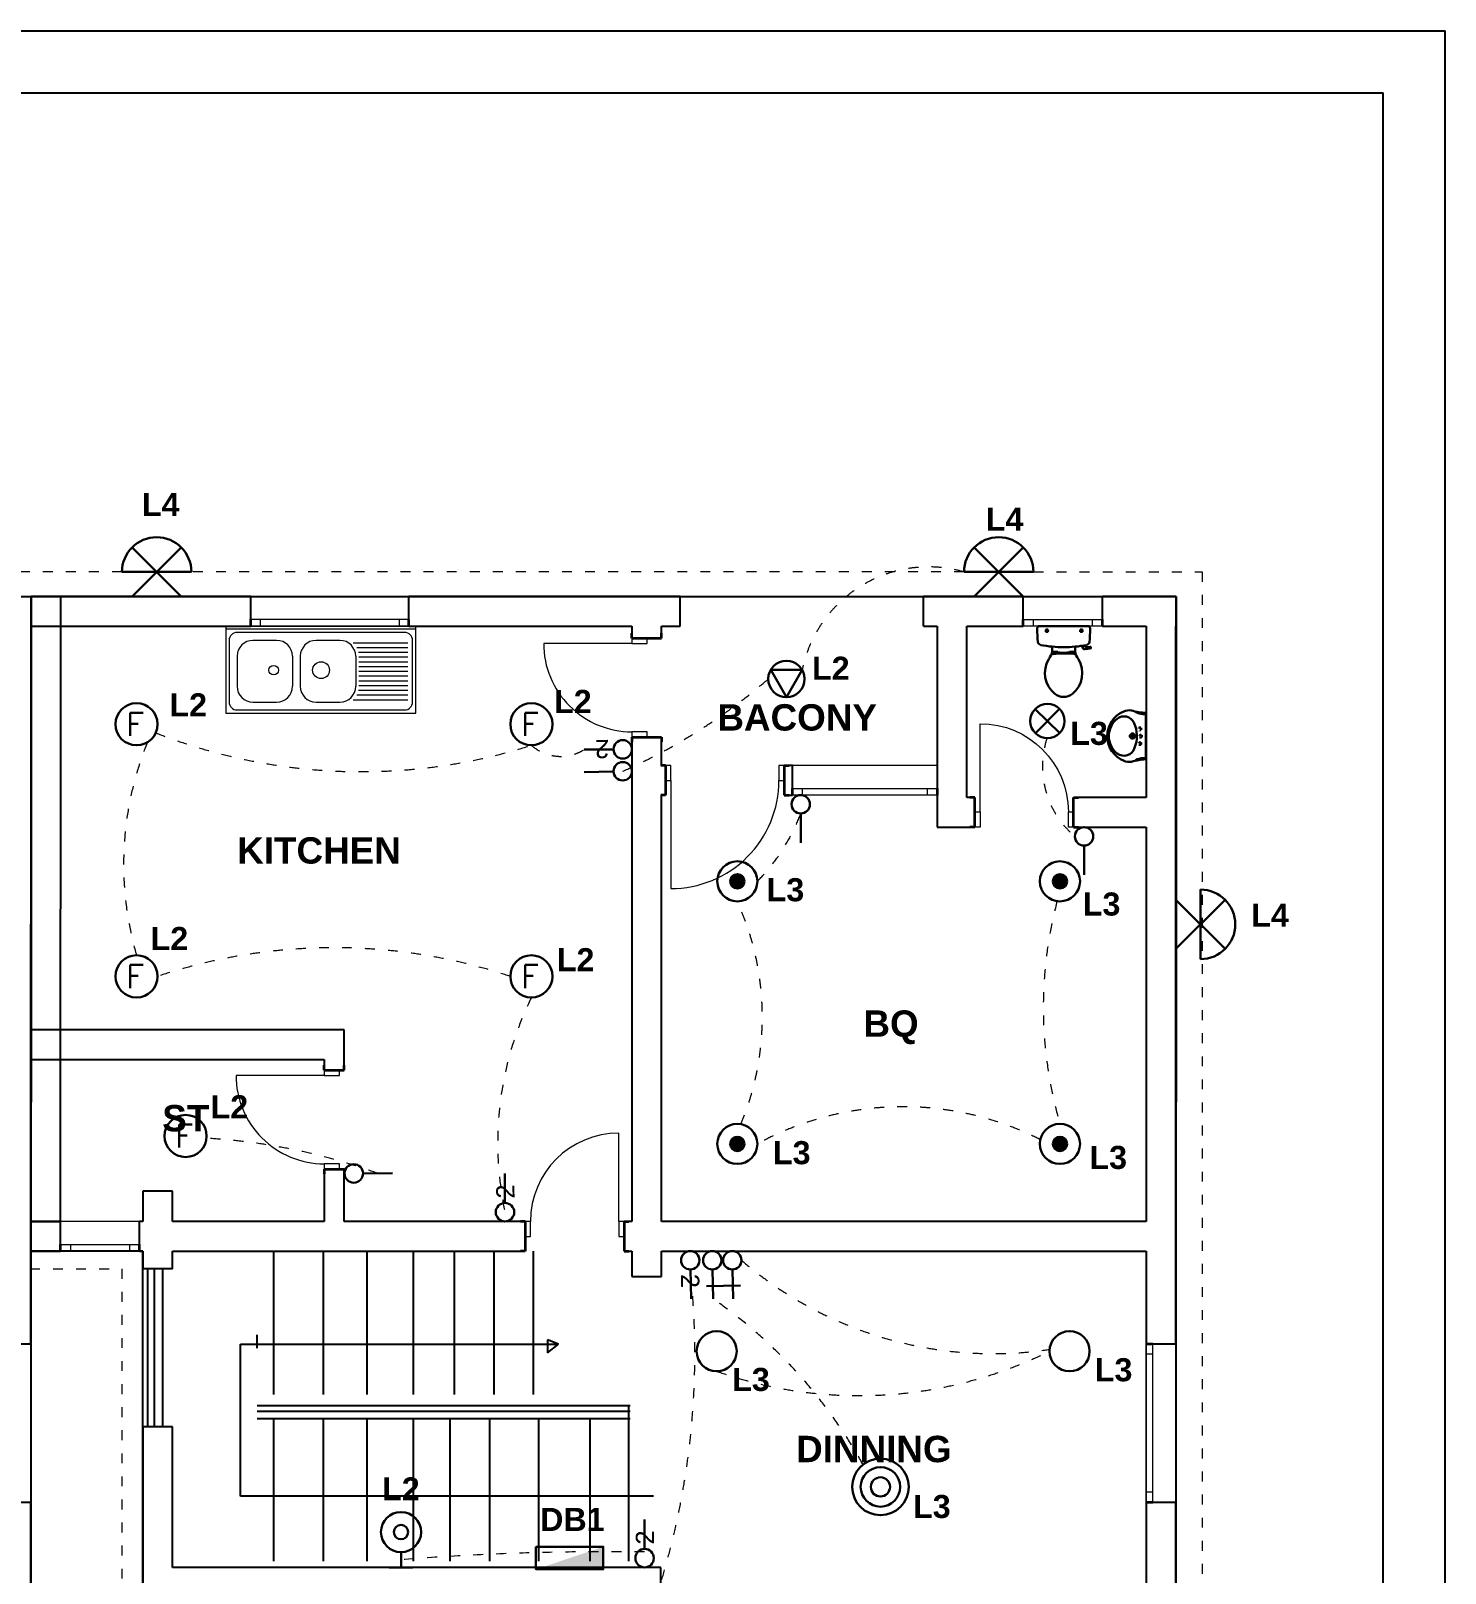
# Model space of a CAD drawing. Header units: inches. Extents: x 23 to 2032867, y 13 to 664695.
# Drawn here: x 121233 to 131964, y 305085 to 316785 of the extents above; entities that cross this region are included whole.
import ezdxf
from ezdxf.enums import TextEntityAlignment as Align

# ---------------------------------------------------------------- set-up
doc = ezdxf.new("R2010")
doc.units = ezdxf.units.IN
doc.header["$MEASUREMENT"] = 0
doc.linetypes.add('DASHED1', pattern=[1, 0.3, -0.4, 0.3])
doc.linetypes.add('Hidden Line', pattern=[391.222223, 282.222223, -109])
for name, color, linetype, lineweight, true_color in [('2D Drafting - General_Pen_No__62', 7, 'Continuous', 20, 0xaaaaaa), ('2D Drafting - General_Pen_No__82', 7, 'Continuous', 20, 0xaaaaaa), ('Annotation - Text_Pen_No__86', 7, 'Continuous', 20, 0x5555ff), ('ARCHICAD Doors_Pen_No__23', 7, 'Continuous', 20, 0xff6600), ('ARCHICAD Doors_Pen_No__3', 7, 'Continuous', 18, 0xff6600), ('ARCHICAD Windows_Pen_No__23', 7, 'Continuous', 20, 0xff6600), ('ARCHICAD Windows_Pen_No__3', 7, 'Continuous', 18, 0xff6600), ('Structural - Bearing_Pen_No__89', 7, 'Continuous', 20, 0x71cebe)]:
    doc.layers.add(name, color=color, linetype=linetype, lineweight=lineweight, true_color=true_color)
for name, color, linetype, lineweight in [('ARCHICAD Doors_Pen_No__27', 7, 'Continuous', 35), ('ARCHICAD Windows_Pen_No__27', 7, 'Continuous', 35), ('Building', 8, 'Continuous', 18), ('Structural - Bearing_Pen_No__27', 7, 'Continuous', 35)]:
    doc.layers.add(name, color=color, linetype=linetype, lineweight=lineweight)
for name, color, linetype in [('E-inst', 3, 'Continuous'), ('E-inst.', 3, 'Continuous'), ('E-installation', 3, 'Continuous'), ('E-power', 1, 'Continuous'), ('LIAB', 8, 'Continuous'), ('PLOTYR', 15, 'Continuous')]:
    doc.layers.add(name, color=color, linetype=linetype)
doc.styles.add('GENERATED_STYLE_2', font='arialbd.ttf')
doc.styles.add('NEW', font='swisseb.ttf', dxfattribs={"width": 0.75})
doc.styles.add('ORIG2', font='ORIG2')
doc.styles.add('USA', font='romans.shx')

msp = doc.modelspace()

# ---------------------------------------------------------------- hatches: boundary and pattern name
at = {"layer": 'E-inst.', "lineweight": 30}
for points in [[(126539.157, 310332.868, -1), (126647.855, 310332.868, -1)], [(128986.776, 310332.868, -1), (129095.474, 310332.868, -1)], [(126539.157, 308340.925, -1), (126647.855, 308340.925, -1)], [(128986.776, 308340.925, -1), (129095.474, 308340.925, -1)]]:
    msp.add_hatch(color=256, dxfattribs=at).paths.add_polyline_path(points)
at = {"layer": 'E-power', "linetype": 'Continuous', "lineweight": 30}
h = msp.add_hatch(color=1, dxfattribs=at)
h.dxf.hatch_style = 1
h.paths.add_polyline_path([(125067.912, 305113.749), (125575.543, 305284.458), (125575.543, 305113.749)])

# ---------------------------------------------------------------- linework, layer by layer
at = {"layer": '2D Drafting - General_Pen_No__62', "color": 8, "linetype": 'Continuous', "lineweight": 25}
for p, q in [((122823.281, 305667.657), (122823.281, 306821.976)), ((122823.281, 306821.976), (125237.19, 306821.976)), ((125237.19, 306821.976), (125152.516, 306855.482)), ((125152.516, 306855.482), (125152.516, 306756.409)), ((125152.516, 306756.409), (125237.19, 306821.976)), ((125956.266, 305667.657), (122823.281, 305667.657))]:
    msp.add_line(p, q, dxfattribs=at)
at = {"layer": '2D Drafting - General_Pen_No__82', "color": 8, "linetype": 'Continuous', "lineweight": 25}
for p, q in [((123076.495, 306438.855), (123076.495, 307528.065)), ((123076.495, 306438.855), (123076.495, 307528.065)), ((123452.399, 306438.855), (123452.399, 307528.065)), ((123452.399, 306438.855), (123452.399, 307528.065)), ((123785.413, 306438.855), (123785.413, 307528.065)), ((123785.413, 306438.855), (123785.413, 307528.065)), ((124137.566, 306438.855), (124137.566, 307528.065)), ((124137.566, 306438.855), (124137.566, 307528.065)), ((124448.086, 306438.855), (124448.086, 307528.065)), ((124448.086, 306438.855), (124448.086, 307528.065)), ((124748.086, 306438.855), (124748.086, 307528.065)), ((124748.086, 306438.855), (124748.086, 307528.065)), ((125048.086, 306438.855), (125048.086, 307528.065)), ((125048.086, 306438.855), (125048.086, 307528.065)), ((122119.451, 307391.226), (122119.451, 306198.654)), ((122119.451, 307391.226), (122119.451, 306198.654)), ((122169.905, 307391.226), (122169.905, 306198.654)), ((122169.905, 307391.226), (122169.905, 306198.654)), ((122231.167, 307397.162), (122231.167, 306190.101)), ((122231.167, 307397.162), (122231.167, 306190.101)), ((122951.572, 306791.912), (122951.572, 306892.285)), ((122951.572, 306791.912), (122951.572, 306892.285)), ((122951.572, 306357.065), (125780.221, 306357.065)), ((122951.572, 306357.065), (125780.221, 306357.065)), ((122951.572, 306312.455), (125779.344, 306312.455)), ((122951.572, 306312.455), (125779.344, 306312.455)), ((125766.72, 306357.065), (125766.72, 305176.421)), ((125766.72, 306357.065), (125766.72, 305176.421)), ((122951.572, 306256.692), (125780.221, 306256.692)), ((122951.572, 306256.692), (125780.221, 306256.692)), ((123076.495, 305176.421), (123076.495, 306256.692)), ((123076.495, 305176.421), (123076.495, 306256.692)), ((123452.399, 305176.421), (123452.399, 306256.692)), ((123452.399, 305176.421), (123452.399, 306256.692)), ((123785.413, 305176.421), (123785.413, 306256.692)), ((123785.413, 305176.421), (123785.413, 306256.692)), ((124137.566, 305176.421), (124137.566, 306256.692)), ((124137.566, 305176.421), (124137.566, 306256.692)), ((124414.411, 305176.421), (124414.411, 306256.692)), ((124414.411, 305176.421), (124414.411, 306256.692)), ((124714.411, 305176.421), (124714.411, 306256.692)), ((124714.411, 305176.421), (124714.411, 306256.692)), ((125088.203, 305176.421), (125088.203, 306256.692)), ((125088.203, 305176.421), (125088.203, 306256.692)), ((125476.986, 305176.421), (125476.986, 306256.692)), ((125476.986, 305176.421), (125476.986, 306256.692))]:
    msp.add_line(p, q, dxfattribs=at)
at = {"layer": 'ARCHICAD Doors_Pen_No__23', "color": 8, "linetype": 'Continuous'}
for p, q in [((125794.088, 312177.146), (125794.088, 312137.146)), ((125909.088, 312177.146), (125794.088, 312177.146)), ((125909.088, 312137.146), (125909.088, 312177.146)), ((125794.088, 312137.146), (125909.088, 312137.146)), ((125909.088, 311467.146), (125794.088, 311467.146)), ((125794.088, 311467.146), (125794.088, 311427.146)), ((125909.088, 311427.146), (125909.088, 311467.146)), ((125794.088, 311427.146), (125909.088, 311427.146)), ((126089.117, 311212.359), (126049.117, 311212.359)), ((126049.117, 311212.359), (126049.117, 311097.359)), ((126089.117, 311097.359), (126089.117, 311212.359)), ((126949.117, 311212.359), (126909.117, 311212.359)), ((126909.117, 311212.359), (126909.117, 311097.359)), ((126949.117, 311097.359), (126949.117, 311212.359)), ((126049.117, 311097.359), (126089.117, 311097.359)), ((126909.117, 311097.359), (126949.117, 311097.359)), ((128395.162, 310858.855), (128435.162, 310858.855)), ((128395.162, 310743.855), (128395.162, 310858.855)), ((128435.162, 310858.855), (128435.162, 310743.855)), ((129105.162, 310743.855), (129105.162, 310858.855)), ((129105.162, 310858.855), (129145.162, 310858.855)), ((129145.162, 310858.855), (129145.162, 310743.855)), ((128435.162, 310743.855), (128395.162, 310743.855)), ((129145.162, 310743.855), (129105.162, 310743.855)), ((123459.806, 308900.182), (123459.806, 308860.182)), ((123574.806, 308900.182), (123459.806, 308900.182)), ((123574.806, 308860.182), (123574.806, 308900.182)), ((123459.806, 308860.182), (123574.806, 308860.182)), ((123574.806, 308190.182), (123459.806, 308190.182)), ((123459.806, 308190.182), (123459.806, 308150.182)), ((123574.806, 308150.182), (123574.806, 308190.182)), ((123459.806, 308150.182), (123574.806, 308150.182)), ((125024.128, 307753.065), (124984.128, 307753.065)), ((124984.128, 307753.065), (124984.128, 307638.065)), ((125024.128, 307638.065), (125024.128, 307753.065)), ((125734.128, 307753.065), (125694.128, 307753.065)), ((125694.128, 307753.065), (125694.128, 307638.065)), ((125734.128, 307638.065), (125734.128, 307753.065)), ((124984.128, 307638.065), (125024.128, 307638.065)), ((125694.128, 307638.065), (125734.128, 307638.065))]:
    msp.add_line(p, q, dxfattribs=at)
at = {"layer": 'ARCHICAD Doors_Pen_No__27', "color": 8, "linetype": 'Continuous'}
for p, q in [((125794.088, 312177.146), (125794.088, 312214.146)), ((125794.088, 312177.146), (125909.088, 312177.146)), ((125909.088, 312177.146), (126019.088, 312177.146)), ((126019.088, 312177.146), (126019.088, 312214.146)), ((125794.088, 311427.146), (125909.088, 311427.146)), ((125794.088, 311427.146), (125794.088, 311390.146)), ((125909.088, 311427.146), (126019.088, 311427.146)), ((126019.088, 311427.146), (126019.088, 311390.146)), ((126049.117, 311212.359), (126012.117, 311212.359)), ((126049.117, 311212.359), (126049.117, 311097.359)), ((126949.117, 311212.359), (126949.117, 311097.359)), ((126949.117, 311212.359), (126986.117, 311212.359)), ((126049.117, 310987.359), (126012.117, 310987.359)), ((126049.117, 311097.359), (126049.117, 310987.359)), ((126949.117, 311097.359), (126949.117, 310987.359)), ((126949.117, 310987.359), (126986.117, 310987.359)), ((128395.162, 310968.855), (128358.162, 310968.855)), ((128395.162, 310858.855), (128395.162, 310968.855)), ((129145.162, 310858.855), (129145.162, 310968.855)), ((129145.162, 310968.855), (129182.162, 310968.855)), ((128395.162, 310743.855), (128395.162, 310858.855)), ((129145.162, 310743.855), (129145.162, 310858.855)), ((128395.162, 310743.855), (128358.162, 310743.855)), ((129145.162, 310743.855), (129182.162, 310743.855)), ((123459.806, 308900.182), (123459.806, 308937.182)), ((123459.806, 308900.182), (123574.806, 308900.182)), ((123574.806, 308900.182), (123609.806, 308900.182)), ((123609.806, 308900.182), (123609.806, 308937.182)), ((123459.806, 308150.182), (123574.806, 308150.182)), ((123459.806, 308150.182), (123459.806, 308113.182)), ((123574.806, 308150.182), (123609.806, 308150.182)), ((123609.806, 308150.182), (123609.806, 308113.182)), ((124984.128, 307753.065), (124947.128, 307753.065)), ((124984.128, 307753.065), (124984.128, 307638.065)), ((125734.128, 307753.065), (125734.128, 307638.065)), ((125734.128, 307753.065), (125771.128, 307753.065)), ((124984.128, 307638.065), (124984.128, 307528.065)), ((125734.128, 307638.065), (125734.128, 307528.065)), ((124984.128, 307528.065), (124947.128, 307528.065)), ((125734.128, 307528.065), (125771.128, 307528.065))]:
    msp.add_line(p, q, dxfattribs=at)
at = {"layer": 'ARCHICAD Doors_Pen_No__3', "color": 8, "linetype": 'Continuous'}
for p, q in [((125794.088, 312137.146), (125124.088, 312137.146)), ((128435.162, 310858.855), (128435.162, 311528.855)), ((126089.117, 311097.359), (126089.117, 310277.359)), ((123459.806, 308860.182), (122789.806, 308860.182)), ((125694.128, 307753.065), (125694.128, 308423.065))]:
    msp.add_line(p, q, dxfattribs=at)
for centre, major_axis, start_param, end_param in [((125794.088, 312137.146), (473.762, 473.762), 2.35619449, 3.926990817), ((126089.117, 311097.359), (579.828, 579.828), 3.926990817, 5.497787144), ((123459.806, 308860.182), (473.762, 473.762), 2.35619449, 3.926990817), ((125694.128, 307753.065), (-473.762, 473.762), -0.785398163, 0.785398163)]:
    msp.add_ellipse(centre, major_axis=major_axis, ratio=1, start_param=start_param, end_param=end_param, dxfattribs=at)
at = {"layer": 'ARCHICAD Doors_Pen_No__3', "color": 8, "linetype": 'Continuous', "extrusion": (0, 0, -1)}
msp.add_ellipse((128435.162, 310858.855), major_axis=(473.762, 473.762), ratio=1, start_param=-0.785398163, end_param=0.785398163, dxfattribs=at)
at = {"layer": 'ARCHICAD Windows_Pen_No__23', "color": 8, "linetype": 'Continuous'}
for p, q in [((122976.788, 312318.823), (122901.788, 312318.823)), ((122976.788, 312268.823), (122976.788, 312318.823)), ((124101.788, 312318.823), (124026.788, 312318.823)), ((124026.788, 312318.823), (124026.788, 312268.823)), ((128762.769, 312318.823), (128837.769, 312318.823)), ((128837.769, 312318.823), (128837.769, 312268.823)), ((129287.769, 312268.823), (129287.769, 312318.823)), ((129287.769, 312318.823), (129362.769, 312318.823)), ((122847.763, 312268.823), (122922.763, 312268.823)), ((122901.788, 312268.823), (122976.788, 312268.823)), ((123972.763, 312268.823), (124047.763, 312268.823)), ((124026.788, 312268.823), (124101.788, 312268.823)), ((128837.769, 312268.823), (128762.769, 312268.823)), ((129362.769, 312268.823), (129287.769, 312268.823)), ((127011.232, 311037.359), (127086.232, 311037.359)), ((127086.232, 310987.359), (127011.232, 310987.359)), ((127086.232, 311037.359), (127086.232, 310987.359)), ((128036.232, 310987.359), (128036.232, 311037.359)), ((128036.232, 311037.359), (128111.232, 311037.359)), ((128111.232, 310987.359), (128036.232, 310987.359)), ((121458.6, 307578.065), (121533.6, 307578.065)), ((121533.6, 307528.065), (121458.6, 307528.065)), ((121533.6, 307578.065), (121533.6, 307528.065)), ((121983.6, 307528.065), (121983.6, 307578.065)), ((121983.6, 307578.065), (122058.6, 307578.065)), ((122058.6, 307528.065), (121983.6, 307528.065)), ((129694.821, 306824.321), (129694.821, 306749.321)), ((129744.821, 306749.321), (129744.821, 306824.321)), ((129694.821, 306749.321), (129744.821, 306749.321)), ((129744.821, 305699.321), (129694.821, 305699.321)), ((129694.821, 305699.321), (129694.821, 305624.321)), ((129744.821, 305624.321), (129744.821, 305699.321))]:
    msp.add_line(p, q, dxfattribs=at)
at = {"layer": 'ARCHICAD Windows_Pen_No__27', "color": 8, "linetype": 'Continuous'}
for p, q in [((122901.788, 312268.823), (122901.788, 312318.823)), ((124101.788, 312268.823), (124101.788, 312318.823)), ((128762.769, 312268.823), (128762.769, 312318.823)), ((129362.769, 312268.823), (129362.769, 312318.823)), ((127011.232, 310987.359), (127011.232, 311037.359)), ((128111.232, 310987.359), (128111.232, 311037.359)), ((121458.6, 307528.065), (121458.6, 307578.065)), ((122058.6, 307528.065), (122058.6, 307578.065)), ((129694.821, 306824.321), (129744.821, 306824.321)), ((129694.821, 305624.321), (129744.821, 305624.321))]:
    msp.add_line(p, q, dxfattribs=at)
at = {"layer": 'ARCHICAD Windows_Pen_No__3', "color": 8, "linetype": 'Continuous'}
for p, q in [((124101.788, 312493.823), (122901.788, 312493.823)), ((129362.769, 312493.823), (128762.769, 312493.823)), ((124026.788, 312318.823), (122976.788, 312318.823)), ((128837.769, 312318.823), (129287.769, 312318.823)), ((124047.763, 312268.823), (122847.763, 312268.823)), ((124101.788, 312268.823), (122901.788, 312268.823)), ((122922.763, 312268.823), (123972.763, 312268.823)), ((122976.788, 312268.823), (124026.788, 312268.823)), ((129362.769, 312268.823), (128762.769, 312268.823)), ((129287.769, 312268.823), (128837.769, 312268.823)), ((128111.232, 311212.359), (127011.232, 311212.359)), ((128111.232, 310987.359), (127011.232, 310987.359)), ((127086.232, 311037.359), (128036.232, 311037.359)), ((128036.232, 310987.359), (127086.232, 310987.359)), ((122058.6, 307753.065), (121458.6, 307753.065)), ((122058.6, 307528.065), (121458.6, 307528.065)), ((121533.6, 307578.065), (121983.6, 307578.065)), ((121983.6, 307528.065), (121533.6, 307528.065)), ((121233.755, 305624.32), (121233.941, 306824.32)), ((129694.821, 305624.321), (129694.821, 306824.321)), ((129919.821, 305624.321), (129919.821, 306824.321)), ((129694.821, 306749.321), (129694.821, 305699.321)), ((129744.821, 305699.321), (129744.821, 306749.321))]:
    msp.add_line(p, q, dxfattribs=at)
at = {"layer": 'Building', "color": 8, "linetype": 'Continuous'}
for p, q in [((122713.728, 312268.823), (123913.728, 312268.823)), ((122788.728, 312268.823), (122713.728, 312268.823)), ((123188.728, 312268.823), (122713.728, 312268.823))]:
    msp.add_line(p, q, dxfattribs=at)
at = {"layer": 'Building', "color": 8, "linetype": 'Continuous', "lineweight": 20}
for p, q in [((122773.728, 312268.823), (122713.728, 312268.823)), ((122833.728, 312268.823), (122773.728, 312268.823)), ((123313.728, 312268.823), (122833.728, 312268.823))]:
    msp.add_line(p, q, dxfattribs=at)
at = {"layer": 'Building', "color": 8, "lineweight": 20}
for p, q in [((124153.728, 312268.823), (122713.728, 312268.823)), ((122713.728, 312268.823), (122713.728, 311608.823)), ((124153.728, 312244.823), (122713.728, 312244.823)), ((122737.728, 312160.823), (122737.728, 311692.823)), ((124069.728, 312220.823), (122797.728, 312220.823)), ((123097.728, 312160.823), (122917.728, 312160.823)), ((123577.728, 312160.823), (123397.728, 312160.823)), ((124129.728, 311692.823), (124129.728, 312160.823)), ((124153.728, 311608.823), (124153.728, 312268.823)), ((122797.728, 312040.823), (122797.728, 311812.823)), ((123217.728, 312040.823), (123217.728, 311812.823)), ((123277.728, 312040.823), (123277.728, 311812.823)), ((123679.375, 312142.823), (124093.728, 312142.823)), ((123697.728, 312040.823), (123697.728, 311812.823)), ((123705.713, 312106.823), (124093.728, 312106.823)), ((123718.569, 312070.823), (124093.728, 312070.823)), ((123721.728, 312034.823), (124093.728, 312034.823)), ((123721.728, 311998.823), (124093.728, 311998.823)), ((123721.728, 311962.823), (124093.728, 311962.823)), ((123721.728, 311926.823), (124093.728, 311926.823)), ((123721.728, 311890.823), (124093.728, 311890.823)), ((123721.728, 311854.823), (124093.728, 311854.823)), ((123721.728, 311818.823), (124093.728, 311818.823)), ((122917.728, 311692.823), (123097.728, 311692.823)), ((123397.728, 311692.823), (123577.728, 311692.823)), ((123679.375, 311710.823), (124093.728, 311710.823)), ((123705.713, 311746.823), (124093.728, 311746.823)), ((123718.569, 311782.823), (124093.728, 311782.823)), ((122713.728, 311608.823), (124153.728, 311608.823)), ((122797.728, 311632.823), (124069.728, 311632.823))]:
    msp.add_line(p, q, dxfattribs=at)
at = {"layer": 'Building', "linetype": 'Continuous', "lineweight": 30, "ltscale": 1000}
for p, q in [((129262.493, 312268.823), (128875.712, 312268.823)), ((128982.699, 312113.083), (128982.699, 312089.299)), ((128990.473, 312057.272), (128990.473, 312073.954)), ((128990.473, 312073.954), (129024.557, 312073.954)), ((129016.764, 312073.954), (129016.764, 312059.925)), ((129024.557, 312073.954), (129024.557, 312060.524)), ((129024.557, 312069.827), (129041.559, 312069.827)), ((129041.559, 312069.827), (129041.559, 312066.087)), ((129041.559, 312066.087), (129096.646, 312066.087)), ((129096.646, 312069.827), (129096.646, 312066.087)), ((129113.648, 312069.827), (129096.646, 312069.827)), ((129113.648, 312073.954), (129113.648, 312061.381)), ((129147.732, 312073.954), (129113.648, 312073.954)), ((129121.44, 312073.954), (129121.44, 312060.932)), ((129147.732, 312058.79), (129147.732, 312073.954)), ((129155.506, 312089.299), (129155.506, 312113.083)), ((129208.229, 312119.491), (129211.448, 312108.211)), ((129210.631, 312111.074), (129233.117, 312116.243)), ((129233.304, 312115.352), (129231.628, 312123.315)), ((129273.455, 312100.311), (129233.053, 312094.289)), ((129241.909, 312109.226), (129271.014, 312112.916)), ((129275.254, 312110.107), (129276.631, 312105.222)), ((129692.113, 311600.264), (129669.766, 311602.139)), ((129692.113, 311600.264, -1683.122), (129669.766, 311602.139, -1683.122)), ((129692.113, 311258.605), (129692.113, 311610.378)), ((129692.113, 311258.605, -1683.122), (129692.113, 311610.378, -1683.122)), ((129692.113, 311268.719), (129669.766, 311266.844)), ((129692.113, 311268.719, -1683.122), (129669.766, 311266.844, -1683.122))]:
    msp.add_line(p, q, dxfattribs=at)
at = {"layer": 'Building', "linetype": 'Continuous', "lineweight": 30, "ltscale": 50}
for p, q in [((128958.098, 312233.758), (128926.08, 312233.758)), ((128942.089, 312217.749), (128942.089, 312249.767)), ((129219.78, 312233.758), (129188.036, 312233.758)), ((129203.908, 312217.887), (129203.908, 312249.63)), ((129591.231, 311460.84), (129591.231, 311408.143)), ((129591.231, 311460.84, -1683.122), (129591.231, 311408.143, -1683.122)), ((129618.496, 311434.491), (129564.295, 311434.491)), ((129618.496, 311434.491, -1683.122), (129564.295, 311434.491, -1683.122))]:
    msp.add_line(p, q, dxfattribs=at)
at = {"layer": 'Building', "linetype": 'DASHED1', "lineweight": 30, "ltscale": 50}
for p, q in [((129665.471, 311490.596), (129630.546, 311490.596)), ((129665.471, 311490.596, -1683.122), (129630.546, 311490.596, -1683.122)), ((129648.428, 311508.286), (129648.428, 311472.905)), ((129648.428, 311508.286, -1683.122), (129648.428, 311472.905, -1683.122)), ((129665.471, 311378.387), (129630.546, 311378.387)), ((129665.471, 311378.387, -1683.122), (129630.546, 311378.387, -1683.122)), ((129669.883, 311434.491), (129634.959, 311434.491)), ((129669.883, 311434.491, -1683.122), (129634.959, 311434.491, -1683.122)), ((129648.428, 311360.697), (129648.428, 311396.077)), ((129648.428, 311360.697, -1683.122), (129648.428, 311396.077, -1683.122)), ((129652.84, 311416.801), (129652.84, 311452.182)), ((129652.84, 311416.801, -1683.122), (129652.84, 311452.182, -1683.122))]:
    msp.add_line(p, q, dxfattribs=at)
at = {"layer": 'Building', "linetype": 'Continuous', "lineweight": 30, "ltscale": 200}
for p, q in [((129687.553, 311439.052), (129696.674, 311439.052)), ((129696.674, 311439.052), (129687.553, 311429.931)), ((129696.674, 311429.931), (129687.553, 311439.052)), ((129687.553, 311439.052, -1683.122), (129696.674, 311439.052, -1683.122)), ((129696.674, 311439.052, -1683.122), (129687.553, 311429.931, -1683.122)), ((129696.674, 311429.931, -1683.122), (129687.553, 311439.052, -1683.122)), ((129687.553, 311429.931), (129696.674, 311429.931)), ((129687.553, 311429.931, -1683.122), (129696.674, 311429.931, -1683.122))]:
    msp.add_line(p, q, dxfattribs=at)
at = {"layer": 'Building', "linetype": 'Continuous', "lineweight": 30, "ltscale": 50}
for centre in [(128942.089, 312233.758), (129203.908, 312233.758)]:
    msp.add_circle(centre, 9.351, dxfattribs=at)
at = {"layer": 'Building', "color": 8, "lineweight": 20}
for centre, radius in [((123075.197, 311934.857), 36.346), ((123435.062, 311934.857), 63.881)]:
    msp.add_circle(centre, radius, dxfattribs=at)
at = {"layer": 'Building', "linetype": 'DASHED1', "lineweight": 30, "ltscale": 50}
for centre in [(129648.428, 311490.596), (129648.428, 311490.596, -1683.122), (129648.428, 311378.387), (129648.428, 311378.387, -1683.122), (129652.84, 311434.491), (129652.84, 311434.491, -1683.122)]:
    msp.add_circle(centre, 9.504, dxfattribs=at)
at = {"layer": 'Building', "linetype": 'Continuous', "lineweight": 30, "ltscale": 1000}
for centre, radius in [((129591.231, 311434.491), 18.608), ((129591.231, 311434.491, -1683.122), 18.608), ((129591.231, 311434.491), 10.99), ((129591.231, 311434.491, -1683.122), 10.99)]:
    msp.add_circle(centre, radius, dxfattribs=at)
at = {"layer": 'Building', "color": 8, "lineweight": 20}
for centre, radius, start, end in [((122797.728, 312160.823), 60, 90, 180), ((122917.728, 312040.823), 120, 90, 180), ((123097.728, 312040.823), 120, 0, 90), ((123397.728, 312040.823), 120, 90, 180), ((123577.728, 312040.823), 120, 0, 90), ((124069.728, 312160.823), 60, 0, 90), ((122917.728, 311812.823), 120, 180, 270), ((123097.728, 311812.823), 120, 270, 0), ((123397.728, 311812.823), 120, 180, 270), ((123577.728, 311812.823), 120, 270, 0), ((122797.728, 311692.823), 60, 180, 270), ((124069.728, 311692.823), 60, 270, 0)]:
    msp.add_arc(centre, radius, start, end, dxfattribs=at)
at = {"layer": 'Building', "linetype": 'Continuous', "lineweight": 30, "ltscale": 1000}
for centre, radius, start, end in [((128902.278, 312247.896), 33.819, 141.7697938, 181.0191617), ((129764.571, 312247.294), 896.106, 180.0000019, 186.330877), ((129235.927, 312247.896), 33.819, 358.9808265, 38.2302081), ((128373.634, 312247.294), 896.106, 353.6508475, 0), ((128900.261, 312151.402), 26.494, 186.330877, 259.2903908), ((129069.102, 313044.15), 935.068, 259.2903908, 264.6980974), ((128882.133, 312089.299), 100.566, 326.1570684, 0), ((128990.788, 312041.613), 15.584, 96.9358105, 142.5800181), ((129069.282, 313042.21), 933.119, 264.6980974, 275.3019114), ((129076.026, 311340.915), 721.447, 84.3005444, 96.9358206), ((129146.126, 312043.289), 15.584, 37.7817379, 84.3005444), ((129069.102, 313044.15), 935.068, 275.3019114, 280.7270761), ((129256.072, 312089.299), 100.566, 180.0000019, 213.8429404), ((129230.181, 312113.557), 19.481, 195.9271971, 278.4778948), ((129240.929, 312116.957), 7.792, 191.8886154, 277.22379), ((129238.286, 312151.085), 26.118, 280.7270761, 353.6508475), ((129271.504, 312109.05), 3.896, 15.7397884, 97.2238087), ((129272.881, 312104.165), 3.896, 278.4778948, 15.7397884), ((129131.802, 311913.449), 204.567, 148.9077103, 230.8791806), ((129256.898, 311838.009), 350.65, 146.1570702, 148.9077103), ((129006.403, 311913.449), 204.567, 309.1208282, 31.0923054), ((128881.306, 311838.009), 350.65, 31.0923054, 33.8429316), ((129069.102, 311836.355), 105.195, 230.8791806, 309.1208282), ((129603.36, 311434.496), 203.147, 112.4424723, 248.1531127), ((129603.36, 311434.496, -1683.122), 203.147, 112.4424723, 248.1531127), ((129526.856, 311501.516), 82.661, 25.2174734, 128.537704), ((129526.856, 311501.516, -1683.122), 82.661, 25.2174734, 128.537704), ((129565.553, 311526.258), 103.901, 80.4525984, 112.4906661), ((129565.553, 311526.258, -1683.122), 103.901, 80.4525984, 112.4906661), ((129733.6, 312192.628), 583.726, 255.0270052, 265.9244355), ((129733.6, 312192.628, -1683.122), 583.726, 255.0270052, 265.9244355), ((129669.766, 311706.041), 103.901, 239.9007316, 270.0000094), ((129669.766, 311706.041, -1683.122), 103.901, 239.9007316, 270.0000094), ((129580.241, 311434.491), 168.347, 128.53754, 231.4625075), ((129580.241, 311434.491, -1683.122), 168.347, 128.53754, 231.4625075), ((129386.881, 311434.138), 238.006, 337.8276538, 25.5349405), ((129386.881, 311434.138, -1683.122), 238.006, 337.8276538, 25.5349405), ((129527.209, 311368.423), 83.628, 231.6817737, 343.2461383), ((129527.209, 311368.423, -1683.122), 83.628, 231.6817737, 343.2461383), ((129576.122, 311360.23), 124.156, 245.8931025, 246.0931451), ((129576.122, 311360.23, -1683.122), 124.156, 245.8931025, 246.0931451), ((129565.553, 311342.724), 103.901, 247.5093438, 279.5474663), ((129565.553, 311342.724, -1683.122), 103.901, 247.5093438, 279.5474663), ((129733.6, 310676.355), 583.726, 94.075602, 104.9730049), ((129733.6, 310676.355, -1683.122), 583.726, 94.075602, 104.9730049), ((129669.766, 311162.942), 103.901, 90.0000006, 120.0992783), ((129669.766, 311162.942, -1683.122), 103.901, 90.0000006, 120.0992783)]:
    msp.add_arc(centre, radius, start, end, dxfattribs=at)
at = {"layer": 'E-inst', "color": 3, "lineweight": 30}
for p, q in [((128853.476, 311639.966), (129039.409, 311457.967)), ((128855.443, 311456), (129037.442, 311641.933)), ((125654.189, 311333.337), (125431.599, 311332.002)), ((125654.204, 311166.28), (125431.654, 311161.866)), ((127074.696, 310847.458), (127075.447, 310624.866)), ((129224.778, 310603.954), (129225.53, 310381.361)), ((123753.638, 308117.065), (123976.231, 308117.816)), ((124830.065, 307892.964), (124828.73, 308115.554)), ((126237.758, 307388.18), (126242.172, 307165.63)), ((126404.521, 307388.18), (126408.935, 307165.63)), ((126556.709, 307388.18), (126561.123, 307165.63)), ((126358.369, 307260.617), (126617.475, 307267.705)), ((125889.275, 305268.32), (125887.94, 305490.91))]:
    msp.add_line(p, q, dxfattribs=at)
for centre, radius in [((128946.443, 311548.967), 130.091), ((125724.137, 311333.914), 69.951), ((125724.137, 311167.826), 69.951), ((127074.302, 310917.408), 69.951), ((129224.384, 310673.904), 69.951), ((123683.689, 308116.67), 69.951), ((124830.642, 307823.016), 69.951), ((126236.212, 307458.114), 69.951), ((126402.976, 307458.114), 69.951), ((126555.163, 307458.114), 69.951), ((127679.133, 305738.853), 214.678), ((127679.133, 305738.853), 150), ((125889.852, 305198.372), 69.951)]:
    msp.add_circle(centre, radius, dxfattribs=at)
at = {"layer": 'E-inst.', "lineweight": 30}
for p, q in [((122001.59, 312493.823), (122374.143, 312866.377)), ((122374.143, 312493.823), (122001.59, 312866.377)), ((128390.688, 312493.823), (128763.241, 312866.377)), ((128763.241, 312493.823), (128390.688, 312866.377)), ((121924.432, 312680.1), (122451.302, 312680.1)), ((128313.529, 312680.1), (128840.399, 312680.1)), ((122001.59, 312493.823), (122374.143, 312493.823)), ((128390.688, 312493.823), (128763.241, 312493.823)), ((126965.957, 311729.787), (126846.512, 311936.735)), ((126846.512, 311936.735), (127085.402, 311936.735)), ((127085.402, 311936.735), (126965.957, 311729.787)), ((129921.435, 310192.805), (130293.989, 309820.251)), ((129921.435, 309820.251), (130293.989, 310192.805)), ((129921.435, 310192.805), (129921.435, 309820.251)), ((130107.712, 310269.963), (130107.712, 309743.093)), ((124041.751, 305244.101), (124041.751, 305128.421)), ((124130.433, 305128.421), (123953.069, 305128.421))]:
    msp.add_line(p, q, dxfattribs=at)
at = {"layer": 'E-inst.', "color": 6, "linetype": 'DASHED1', "lineweight": 20, "ltscale": 250}
for p, q in [((121924.432, 312680.1), (121051.353, 312680.1)), ((128313.529, 312680.1), (122451.302, 312680.1)), ((128840.399, 312680.1), (130121.375, 312680.1)), ((130121.375, 312680.1), (130121.375, 302440.877)), ((121051.353, 307393.514), (121923.356, 307393.514)), ((121923.356, 307393.514), (121923.356, 299838.139))]:
    msp.add_line(p, q, dxfattribs=at)
at = {"layer": 'E-inst.', "lineweight": 30}
for centre, radius in [((126965.957, 311867.731), 137.944), ((122035.179, 311524.553), 159.818), ((125031.03, 311524.553), 159.818), ((126593.506, 310332.868), 152.207), ((129041.125, 310332.868), 152.207), ((126593.506, 310332.868), 54.349), ((129041.125, 310332.868), 54.349), ((122035.179, 309611.777), 159.818), ((125031.03, 309611.777), 159.818), ((122407.384, 308400.89), 159.818), ((126593.506, 308340.925), 152.207), ((129041.125, 308340.925), 152.207), ((126593.506, 308340.925), 54.349), ((129041.125, 308340.925), 54.349), ((126436.548, 306768.372), 152.207), ((129114.15, 306768.372), 152.207), ((127679.133, 305738.853), 72.795), ((124041.751, 305396.308), 152.207), ((124041.751, 305396.308), 54.349)]:
    msp.add_circle(centre, radius, dxfattribs=at)
for centre, radius, start, end in [((122187.867, 312680.1), 263.435, 0, 180), ((128576.964, 312680.1), 263.435, 0, 180), ((130107.712, 310006.528), 263.435, 270, 90), ((124041.751, 305396.308), 152.207, 0, 180)]:
    msp.add_arc(centre, radius, start, end, dxfattribs=at)
at = {"layer": 'E-inst.', "color": 6, "linetype": 'DASHED1', "lineweight": 20, "ltscale": 250}
for centre, radius, start, end in [((128044.192, 311738.89), 978.989, 74.0309494, 168.3407381), ((123907.476, 315253.481), 4471.335, 293.9720248, 310.7809458), ((123739.327, 315439.86), 4274.943, 248.6211317, 287.5871908), ((124404.161, 310461.191), 2467.31, 157.9499492, 196.2299441), ((125253.226, 311616.504), 335.795, 228.5703481, 302.086456), ((129601.43, 311203.509), 693.028, 161.8903377, 229.835027), ((125685.842, 311372.912), 1484.931, 315.5409563, 339.2765592), ((124664.182, 309304.621), 2118.9, 337.4110088, 24.4211665), ((132066.582, 309376.581), 3151.804, 165.1903729, 196.2780805), ((123533.105, 305599.308), 4229.709, 71.5571141, 108.4428859), ((127284.285, 308347.973), 2509.172, 153.8973788, 192.076369), ((127850.04, 306317.47), 2305.191, 63.1150995, 118.6240988), ((122305.494, 303805.366), 4585.394, 70.1177277, 86.7402089), ((120327.191, 306744.727), 5943.95, 338.2393714, 6.2144773), ((128532.573, 309673.632), 2923.511, 229.2730616, 278.457412), ((124284.591, 304098.986), 3730.569, 29.0095057, 55.2886478), ((127518.404, 309692.757), 3261.262, 250.6262231, 296.2719279), ((125609.788, 285059.994), 20187.257, 89.2063411, 94.4549138)]:
    msp.add_arc(centre, radius, start, end, dxfattribs=at)
at = {"layer": 'E-power', "color": 1, "linetype": 'Continuous', "lineweight": 30}
msp.add_lwpolyline([(125065.179, 305285.34), (125575.543, 305285.34), (125575.543, 305113.749), (125065.179, 305113.749)], close=True, dxfattribs=at)
at = {"layer": 'LIAB', "color": 7, "linetype": 'Continuous', "ltscale": 256.031999}
for p in [(94064.269, 316315.186), (131494.384, 290309.231)]:
    msp.add_line(p, (131494.384, 316315.186), dxfattribs=at)
at = {"layer": 'PLOTYR', "color": 1, "linetype": 'Continuous', "ltscale": 250}
for p in [(93471.236, 316784.608), (131963.806, 289839.809)]:
    msp.add_line(p, (131963.806, 316784.608), dxfattribs=at)
at = {"layer": 'Structural - Bearing_Pen_No__27', "color": 8, "linetype": 'Continuous', "lineweight": 25}
for p, q in [((121459.821, 312493.777), (121234.821, 312493.823)), ((122901.788, 312493.823), (121234.821, 312493.823)), ((121458.6, 307753.007), (121459.821, 312493.777)), ((122901.788, 312318.823), (122901.788, 312493.823)), ((124101.788, 312318.823), (124101.788, 312493.823)), ((125794.088, 312493.823), (124101.788, 312493.823)), ((126159.756, 312493.823), (125794.088, 312493.823)), ((126159.756, 312268.823), (126159.756, 312493.823)), ((128007.026, 312268.823), (128007.026, 312493.823)), ((128762.769, 312493.823), (128007.026, 312493.823)), ((128762.769, 312318.823), (128762.769, 312493.823)), ((129362.769, 312318.823), (129362.769, 312493.823)), ((129921.839, 312493.823), (129362.769, 312493.823)), ((129921.839, 312268.823), (129921.839, 312493.823)), ((122901.788, 312268.823), (122901.788, 312318.823)), ((124101.788, 312268.823), (124101.788, 312318.823)), ((128762.769, 312268.823), (128762.769, 312318.823)), ((129362.769, 312268.823), (129362.769, 312318.823)), ((121234.763, 312268.823), (121233.6, 307753.065)), ((121233.941, 306824.32), (121234.786, 312268.823)), ((121234.821, 312268.823), (122901.788, 312268.823)), ((124101.788, 312268.823), (125794.088, 312268.823)), ((125794.088, 312268.823), (125794.088, 312177.146)), ((125794.088, 312177.146), (125794.088, 312214.146)), ((125794.088, 312177.146), (125909.088, 312177.146)), ((125909.088, 312177.146), (126019.088, 312177.146)), ((126019.088, 312177.146), (126019.088, 312268.823)), ((126019.088, 312268.823), (126159.756, 312268.823)), ((126019.088, 312177.146), (126019.088, 312214.146)), ((128007.026, 312268.823), (128110.015, 312268.823)), ((128110.015, 312268.823), (128110.015, 311212.359)), ((128335.015, 312268.823), (128762.769, 312268.823)), ((128335.015, 310968.855), (128335.015, 312268.823)), ((129362.769, 312268.823), (129694.821, 312268.823)), ((129694.821, 312268.823), (129694.821, 310968.855)), ((129919.821, 306824.321), (129919.821, 312268.823)), ((129919.821, 312268.823), (129921.839, 312268.823)), ((125794.088, 311427.146), (125794.088, 311390.146)), ((125794.088, 311427.146), (125909.088, 311427.146)), ((125794.088, 311427.146), (125794.088, 307753.065)), ((125909.088, 311427.146), (126019.088, 311427.146)), ((126019.088, 311427.146), (126019.088, 311390.146)), ((126019.088, 311212.359), (126019.088, 311427.146)), ((126049.117, 311212.359), (126012.117, 311212.359)), ((126049.117, 311212.359), (126019.088, 311212.359)), ((126049.117, 311212.359), (126049.117, 311097.359)), ((126949.117, 311212.359), (126986.117, 311212.359)), ((126949.117, 311212.359), (126949.117, 311097.359)), ((127011.232, 311212.359), (126949.117, 311212.359)), ((127011.232, 311037.359), (127011.232, 311212.359)), ((128111.232, 311037.359), (128111.232, 311212.359)), ((126049.117, 310987.359), (126012.117, 310987.359)), ((126019.088, 307753.065), (126019.088, 310987.359)), ((126019.088, 310987.359), (126049.117, 310987.359)), ((126049.117, 311097.359), (126049.117, 310987.359)), ((126949.117, 311097.359), (126949.117, 310987.359)), ((126949.117, 310987.359), (126986.117, 310987.359)), ((126949.117, 310987.359), (127011.232, 310987.359)), ((127011.232, 310987.359), (127011.232, 311037.359)), ((128110.015, 310987.359), (128110.015, 310743.855)), ((128111.232, 310987.359), (128111.232, 311037.359)), ((128395.162, 310968.855), (128335.015, 310968.855)), ((128395.162, 310968.855), (128358.162, 310968.855)), ((128395.162, 310858.855), (128395.162, 310968.855)), ((129145.162, 310968.855), (129182.162, 310968.855)), ((129145.162, 310858.855), (129145.162, 310968.855)), ((129694.821, 310968.855), (129145.162, 310968.855)), ((128395.162, 310743.855), (128395.162, 310858.855)), ((129145.162, 310743.855), (129145.162, 310858.855)), ((128110.015, 310743.855), (128395.162, 310743.855)), ((128395.162, 310743.855), (128358.162, 310743.855)), ((129145.162, 310743.855), (129182.162, 310743.855)), ((129145.162, 310743.855), (129694.821, 310743.855)), ((129694.821, 310743.855), (129694.821, 307753.065)), ((121234.821, 309206.323), (121234.821, 308981.323)), ((123609.806, 309206.323), (121234.821, 309206.323)), ((123609.806, 308900.182), (123609.806, 309206.323)), ((121234.821, 308981.323), (123459.806, 308981.323)), ((123459.806, 308981.323), (123459.806, 308900.182)), ((123459.806, 308900.182), (123459.806, 308937.182)), ((123459.806, 308900.182), (123574.806, 308900.182)), ((123574.806, 308900.182), (123609.806, 308900.182)), ((123609.806, 308900.182), (123609.806, 308937.182)), ((123459.806, 308150.182), (123459.806, 308113.182)), ((123459.806, 308150.182), (123574.806, 308150.182)), ((123459.806, 308150.182), (123459.806, 307753.065)), ((123574.806, 308150.182), (123609.806, 308150.182)), ((123609.806, 308150.182), (123609.806, 308113.182)), ((123609.806, 307753.065), (123609.806, 308150.182)), ((122082.071, 307981.496), (122082.071, 307753.065)), ((122307.071, 307981.496), (122082.071, 307981.496)), ((122307.071, 307753.065), (122307.071, 307981.496)), ((121233.6, 307753.065), (121233.6, 307528.065)), ((121458.6, 307753.065), (121233.6, 307753.065)), ((121233.6, 307753.065), (121458.6, 307753.007)), ((121458.6, 307578.065), (121458.6, 307753.065)), ((122058.6, 307578.065), (122058.6, 307753.065)), ((122082.071, 307753.065), (122058.6, 307753.065)), ((123459.806, 307753.065), (122307.071, 307753.065)), ((124984.128, 307753.065), (123609.806, 307753.065)), ((124984.128, 307753.065), (124947.128, 307753.065)), ((124984.128, 307753.065), (124984.128, 307638.065)), ((125734.128, 307753.065), (125771.128, 307753.065)), ((125734.128, 307753.065), (125734.128, 307638.065)), ((125794.088, 307753.065), (125734.128, 307753.065)), ((129694.821, 307753.065), (126019.088, 307753.065)), ((124984.128, 307638.065), (124984.128, 307528.065)), ((125734.128, 307638.065), (125734.128, 307528.065)), ((121233.6, 307528.065), (121458.6, 307528.065)), ((121458.6, 307528.065), (121458.6, 307578.065)), ((122058.6, 307528.065), (122058.6, 307578.065)), ((122058.6, 307528.065), (122082.071, 307528.065)), ((122082.071, 307528.065), (122082.071, 307393.632)), ((122307.071, 307528.065), (124984.128, 307528.065)), ((122307.071, 307393.632), (122307.071, 307528.065)), ((124984.128, 307528.065), (124947.128, 307528.065)), ((125734.128, 307528.065), (125771.128, 307528.065)), ((125734.128, 307528.065), (125794.088, 307528.065)), ((125794.088, 307528.065), (125794.088, 307333.835)), ((126019.088, 307528.065), (129694.821, 307528.065)), ((126019.088, 307333.835), (126019.088, 307528.065)), ((129694.821, 307528.065), (129694.821, 306824.321)), ((122307.071, 307393.632), (122082.071, 307393.632)), ((125794.088, 307333.835), (126019.088, 307333.835)), ((121058.941, 306824.348), (121233.941, 306824.32)), ((129694.821, 306824.321), (129744.821, 306824.321)), ((129744.821, 306824.321), (129919.821, 306824.321)), ((122307.071, 306193.632), (122082.071, 306193.632)), ((122082.071, 306193.632), (122082.071, 303265.663)), ((122307.071, 305128.421), (122307.071, 306193.632)), ((121058.755, 305624.348), (121233.755, 305624.32)), ((121232.803, 299492.194), (121233.755, 305624.32)), ((129694.821, 305624.321), (129744.821, 305624.321)), ((129694.821, 305624.321), (129694.821, 300268.823)), ((129744.821, 305624.321), (129919.821, 305624.321)), ((129919.821, 299492.194), (129919.821, 305624.321)), ((126012.816, 305128.421), (122307.071, 305128.421)), ((126012.816, 304903.421), (126012.816, 305128.421))]:
    msp.add_line(p, q, dxfattribs=at)
at = {"layer": 'Structural - Bearing_Pen_No__89', "color": 8, "linetype": 'Continuous', "lineweight": 25}
for p, q in [((112547.803, 312493.823), (121234.821, 312493.823)), ((121234.821, 312493.823), (121232.803, 300043.823)), ((121233.6, 307528.065), (121234.821, 312493.823)), ((121234.821, 312493.823), (129921.839, 312493.823)), ((129921.839, 312493.823), (129919.821, 300043.823)), ((122082.071, 307528.065), (121233.6, 307528.065)), ((122082.071, 300036.437), (122082.071, 307528.065))]:
    msp.add_line(p, q, dxfattribs=at)

# ---------------------------------------------------------------- texts
at = {"layer": 'Annotation - Text_Pen_No__86', "color": 8, "linetype": 'Hidden Line', "lineweight": 25, "style": 'GENERATED_STYLE_2'}
for s, p in [('BACONY', (126442.027, 311476.442)), ('KITCHEN', (122798.698, 310467.279)), ('BQ', (127549.833, 309153.622)), ('ST', (122230.115, 308435.857)), ('DINNING', (127039.58, 305926.48))]:
    msp.add_text(s, height=200, dxfattribs=at).set_placement(p)
at = {"layer": 'E-inst', "color": 7, "lineweight": 30, "style": 'NEW'}
for s, p in [('L4', (122218.783, 313191.187, -1168.161)), ('L4', (128620.98, 313080.756, -1168.161)), ('L2', (127302.676, 311950.682, -1168.161)), ('L2', (122427.37, 311673.087, -1168.161)), ('L2', (125345.59, 311698.727, -1168.161)), ('L3', (129262.092, 311455.403, -1168.161)), ('L3', (126958.509, 310269.265, -1168.161)), ('L3', (129357.073, 310160.76, -1168.161)), ('L4', (130635.788, 310075.43, -1168.161)), ('L2', (122284.531, 309900.306, -1168.161)), ('L2', (125366.49, 309739.673, -1168.161)), ('L2', (122739.537, 308623.901, -1168.161)), ('L3', (127006.27, 308274.478, -1168.161)), ('L3', (129407.544, 308238.539, -1168.161)), ('L3', (129448.198, 306627.912, -1168.161)), ('L3', (126696.831, 306554.419, -1168.161)), ('L2', (124041.05, 305724.88, -1168.161)), ('L3', (128069.485, 305590.613, -1168.161))]:
    msp.add_text(s, height=175, rotation=360, dxfattribs=at).set_placement(p, align=Align.MIDDLE)
at = {"layer": 'E-inst', "color": 7, "lineweight": 30, "char_height": 138.74777, "width": 5827.10721, "attachment_point": 3, "style": 'ORIG2'}
for insert, rotation in [((125514.216, 311266.704, 13888.51), 180.4731579), ((124763.432, 308032.937, 13888.51), 90.4731579), ((126306.321, 307249.143, 13888.51), 271.2660221), ((125822.642, 305408.293, 13888.51), 90.4731579)]:
    msp.add_mtext('{\\fArial|b0|i0|c0|p34;2}', dxfattribs=dict(at, insert=insert, rotation=rotation))
at = {"layer": 'E-installation', "color": 7, "lineweight": 30, "style": 'USA'}
for p in [(121957.368, 311523.843, 486), (124953.219, 311523.843, 486), (121957.368, 309611.067, 486), (124953.219, 309611.067, 486), (122329.573, 308400.18, 486)]:
    msp.add_text('F', height=174.96, rotation=360, dxfattribs=at).set_placement(p, align=Align.MIDDLE_LEFT)
at = {"layer": 'E-power', "color": 7, "linetype": 'Continuous', "lineweight": 30, "style": 'NEW'}
msp.add_text('DB1', height=175, dxfattribs=at).set_placement((125341.931, 305492.138, -7439.926), align=Align.MIDDLE)

doc.saveas('drawing.dxf')
